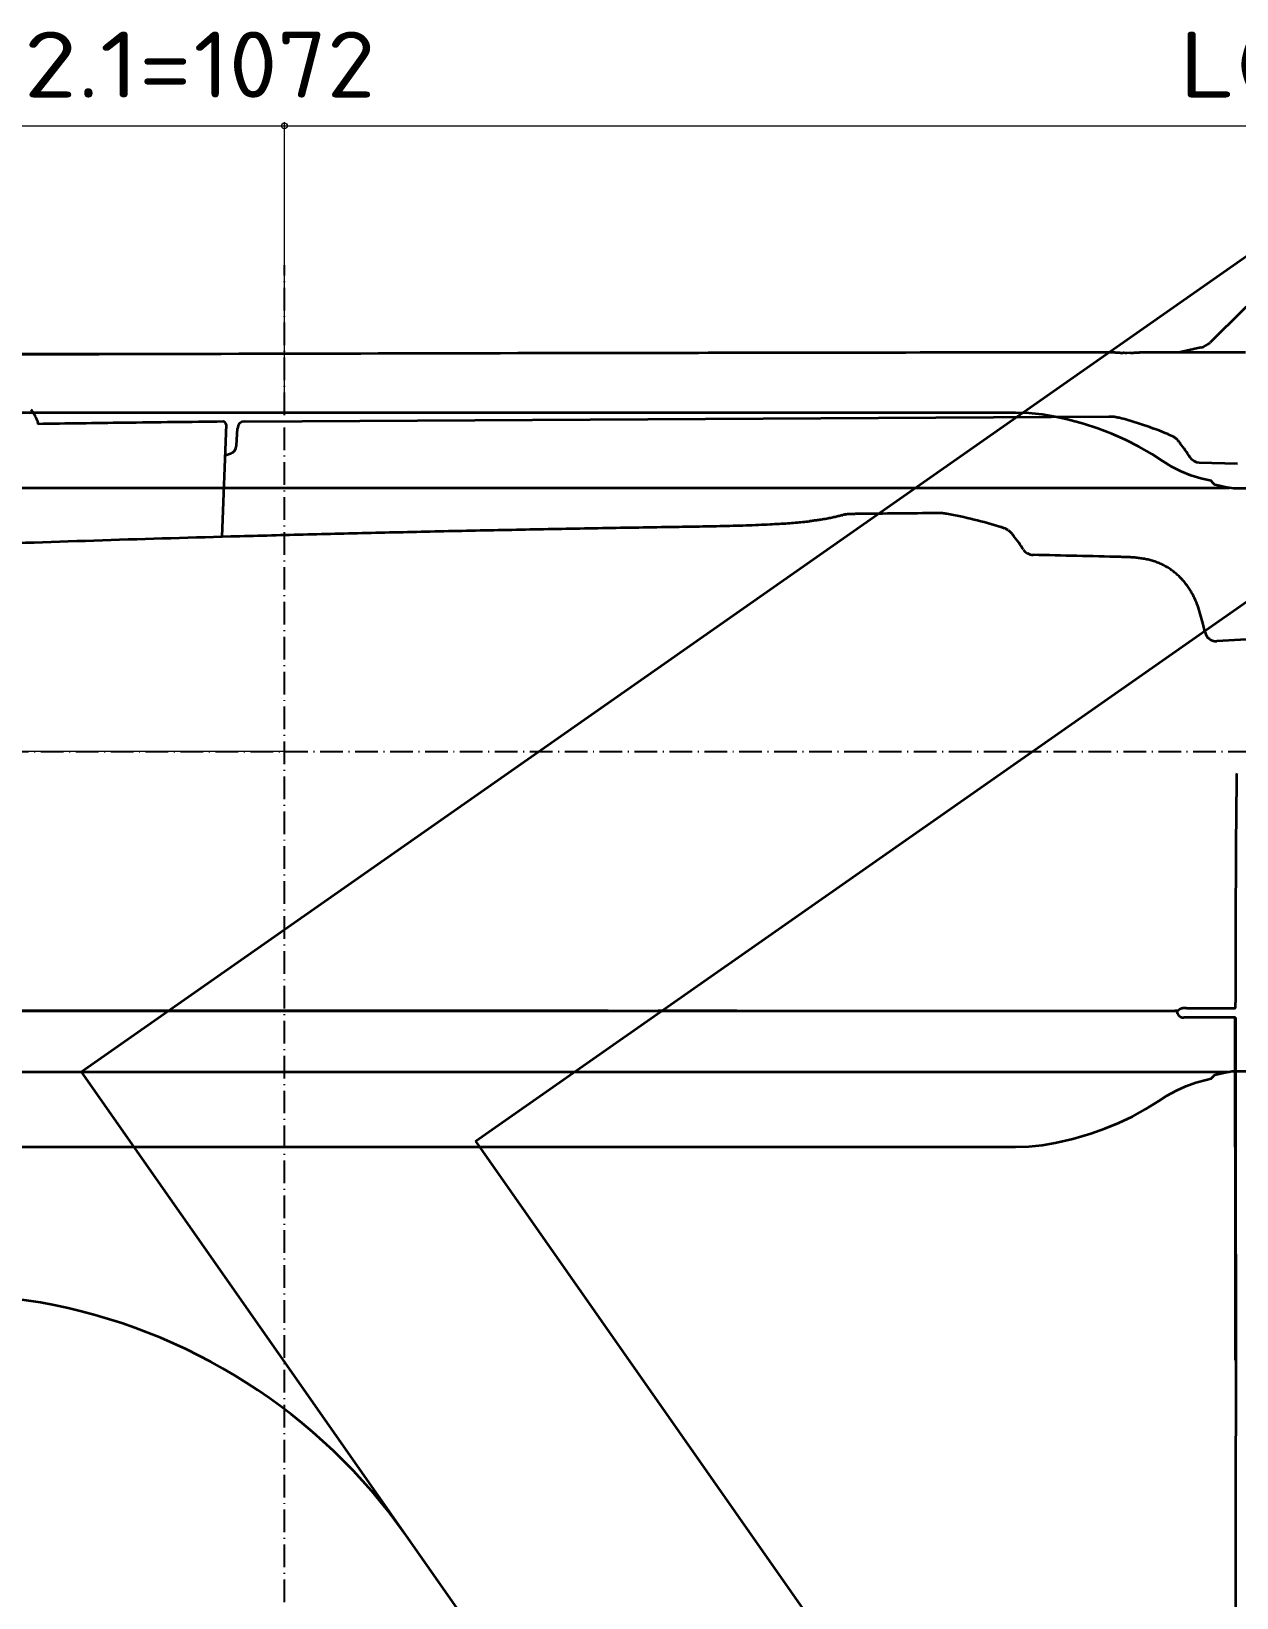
# Model space of a CAD drawing. Header units: millimetres. Extents: x 120 to 10915, y 515 to 8014.
# Drawn here: x 1816 to 2454, y 2780 to 3610 of the extents above; entities that cross this region are included whole.
import ezdxf
from ezdxf.enums import TextEntityAlignment as Align

# ---------------------------------------------------------------- set-up
doc = ezdxf.new("R2010")
doc.units = ezdxf.units.MM
doc.linetypes.add('DASHDOT', pattern=[18.5, 12, -3, 0.5, -3])
doc.layers.get('0').update_dxf_attribs({"lineweight": 13})
for name, color, linetype, lineweight in [('201_Dimensions', 7, 'Continuous', 13), ('202_Information', 7, 'Continuous', 13), ('205_Chassis_top_view', 7, 'Continuous', 13), ('206_Cab_side_and_top_view', 7, 'Continuous', 13)]:
    doc.layers.add(name, color=color, linetype=linetype, lineweight=lineweight)
doc.styles.get("Standard").update_dxf_attribs({"font": 'isocp.shx'})

# ---------------------------------------------------------------- blocks, each defined once
blk = doc.blocks.new('PREL')
at = {"layer": '202_Information', "color": 1, "lineweight": 35}
for p, q in [((1842.376148, 888.802399), (2538.655386, 1376.34237)), ((2051.28542, 851.966058), (2624.691851, 1253.469564)), ((1842.376148, 888.802399), (2702.740803, -339.925667)), ((2051.28542, 851.966058), (2352.413049, 421.911235))]:
    blk.add_line(p, q, dxfattribs=at)
blk.add_arc((1768.703466, 470.983855), 300, 35, 125, dxfattribs=at)
blk = doc.blocks.new('2409089_1')
at = {"layer": '206_Cab_side_and_top_view', "color": 3, "lineweight": 35}
for p, q in [((1919.14, 1231.71), (1916.88, 1172.38)), ((1924.59, 1220.67), (1925.11, 1229.69)), ((1928.87, 1233.4), (2386.83, 1236.06)), ((1924.59, 1220.64), (1924.59, 1220.66)), ((1921.41, 1216.25), (1918.51, 1215.13)), ((1918.57, 1216.84), (1918.57, 1216.82)), ((1918.57, 1216.81), (1918.57, 1216.81)), ((1918.57, 1216.81), (1918.57, 1216.75)), ((2434.6, 1211.65), (2454.99, 1211.07)), ((2245.54, 1183.7), (2245.77, 1183.76)), ((2245.54, 1183.7), (2245.77, 1183.76)), ((2247.39, 1184.19), (2247.62, 1184.25)), ((2437.82, 1121.52), (2437.81, 1121.51)), ((2468.98, 1118.3), (2444, 1116.98)), ((2454.49, 1046.83), (2454.49, 1046.84)), ((2427.89, 922.5), (2427.36, 922.5)), ((2427.89, 922.5), (2450.73, 922.5)), ((2450.73, 922.5), (2453.72, 922.5)), ((1575.67, 921), (2121.58, 921)), ((2121.58, 921), (1655.38, 921)), ((2121.58, 921), (2141.98, 921)), ((2121.58, 921), (2378.56, 921)), ((2141.98, 921), (2147.97, 921)), ((2189.68, 921), (2147.97, 921)), ((2189.68, 921), (2195.66, 921)), ((2195.66, 921), (2421.98, 921)), ((2378.56, 921), (2421.82, 921)), ((2422.93, 921), (2421.82, 921)), ((2421.98, 921), (2422.88, 921)), ((2422.88, 920.61), (2422.88, 921)), ((2422.88, 920.61), (2422.88, 920.5)), ((2422.93, 921), (2423.02, 921)), ((2427.95, 917.5), (2426.57, 917.5)), ((2450.64, 917.5), (2427.95, 917.5)), ((2453.73, 917.5), (2450.64, 917.5)), ((2453.81, 736.03), (2453.81, 740.03)), ((2453.97, 740.03), (2453.97, 736.01))]:
    blk.add_line(p, q, dxfattribs=at)
for points in [[(2295.94, 1184.8, 0.000481), (2253.53, 1184.36)], [(2393, 1161.56, 0.000195), (2346.72, 1162.68)], [(2453.97, 736.01, 0.000071), (2453.87, 0)]]:
    blk.add_lwpolyline(points, format="xyb", dxfattribs=at)
for centre, radius, start, end in [((1793.69, 1222.77), 27.82, 31.72466, 36.91203), ((1793.58, 1222.69), 27.95, 31.72869, 36.90103), ((1917.59, 1231.73), 1.55, 359.42521, 90.6491), ((1928.91, 1229.6), 3.8, 90.61824, 178.74256), ((2336.76, 1027.19), 215.42, 67.77348, 75.18094), ((1919.6, 1220.91), 5, 291.23382, 357.25955), ((2344.12, 1160.44), 101.2, 32.25549, 37.30244), ((2434.77, 1217.65), 6, 212.25729, 268.3687), ((2251.51, 1168.57), 16.16, 104.7811, 108.32741), ((2259.39, 952.34), 235.73, 72.68642, 79.84965), ((2259.05, 1112.02), 98.3, 32.92143, 38.22148), ((2346.52, 1168.68), 5.92, 213.15034, 241.02613), ((2346.85, 1169.28), 6.6, 241.02787, 268.86689), ((2146.23, 1051.97), 299.75, 13.41611, 14.52997), ((2146.25, 1051.99), 299.75, 13.4128, 14.52689), ((2443.61, 1122.89), 5.95, 193.3867, 233.34575), ((2443.33, 1127.55), 10.58, 268.8585, 273.60078), ((2427.38, 906.85), 15.65, 90.07509, 93.03478), ((2426.57, 922.74), 5.24, 267.59986, 270.00853)]:
    blk.add_arc(centre, radius, start, end, dxfattribs=at)
for points, degree, knots in [([(1819.04, 1233.9), (1819, 1234.04), (1818.9, 1234.33), (1818.75, 1234.76), (1818.58, 1235.16), (1818.38, 1235.58), (1818.16, 1236.02), (1817.9, 1236.48), (1817.64, 1236.93), (1817.45, 1237.24), (1817.36, 1237.39)], 3, [0, 0, 0, 0, 0.460239, 0.915211, 1.35238, 1.776324, 2.301906, 2.825548, 3.344689, 3.888148, 3.888148, 3.888148, 3.888148]), ([(1819.04, 1233.9), (1819, 1234.04), (1818.9, 1234.33), (1818.75, 1234.76), (1818.58, 1235.16), (1818.38, 1235.58), (1818.16, 1236.02), (1817.9, 1236.48), (1817.64, 1236.93), (1817.45, 1237.24), (1817.36, 1237.39)], 3, [0, 0, 0, 0, 0.460239, 0.915211, 1.35238, 1.776324, 2.301927, 2.825591, 3.345042, 3.888805, 3.888805, 3.888805, 3.888805]), ([(1819.04, 1233.9), (1819.05, 1233.86), (1819.07, 1233.79), (1819.1, 1233.68), (1819.13, 1233.58), (1819.16, 1233.46), (1819.18, 1233.35), (1819.21, 1233.22), (1819.25, 1233.06), (1819.28, 1232.89), (1819.31, 1232.7), (1819.35, 1232.49), (1819.38, 1232.26), (1819.4, 1232.1), (1819.41, 1232.01)], 3, [0, 0, 0, 0, 0.110892, 0.221936, 0.333395, 0.445515, 0.565967, 0.68863, 0.858249, 1.036655, 1.228125, 1.4362, 1.666254, 1.92393, 1.92393, 1.92393, 1.92393]), ([(1819.04, 1233.9), (1819.05, 1233.86), (1819.07, 1233.79), (1819.1, 1233.68), (1819.13, 1233.58), (1819.16, 1233.46), (1819.18, 1233.35), (1819.21, 1233.22), (1819.25, 1233.06), (1819.28, 1232.88), (1819.31, 1232.69), (1819.35, 1232.49), (1819.38, 1232.26), (1819.4, 1232.1), (1819.41, 1232.02)], 3, [0, 0, 0, 0, 0.110892, 0.221936, 0.333395, 0.445515, 0.565967, 0.68863, 0.858249, 1.036655, 1.229251, 1.438479, 1.669693, 1.913535, 1.913535, 1.913535, 1.913535]), ([(1917.57, 1233.28), (1900.04, 1233.08), (1867.32, 1232.68), (1834.6, 1232.24), (1819.41, 1232.02)], 3, [0, 0, 0, 0, 52.584464, 98.168626, 98.168626, 98.168626, 98.168626]), ([(2386.83, 1236.06), (2386.99, 1236.07), (2387.3, 1236.07), (2387.76, 1236.07), (2388.2, 1236.06), (2388.61, 1236.05), (2389.01, 1236.02), (2389.4, 1235.98), (2389.78, 1235.93), (2390.17, 1235.85), (2390.57, 1235.77), (2390.99, 1235.67), (2391.42, 1235.56), (2391.71, 1235.48), (2391.86, 1235.44)], 3, [0, 0, 0, 0, 0.47889, 0.937601, 1.371638, 1.782154, 2.179979, 2.567828, 2.955264, 3.35151, 3.758545, 4.185485, 4.631109, 5.087868, 5.087868, 5.087868, 5.087868]), ([(2418.24, 1226.6), (2418.36, 1226.55), (2418.6, 1226.45), (2418.96, 1226.31), (2419.31, 1226.16), (2419.64, 1226.01), (2419.97, 1225.87), (2420.28, 1225.72), (2420.58, 1225.57), (2420.96, 1225.37), (2421.4, 1225.11), (2421.91, 1224.75), (2422.38, 1224.36), (2422.83, 1223.93), (2423.28, 1223.45), (2423.72, 1222.92), (2424.17, 1222.35), (2424.47, 1221.96), (2424.62, 1221.77)], 3, [0, 0, 0, 0, 0.391744, 0.777163, 1.154006, 1.520769, 1.876642, 2.221444, 2.555573, 2.87994, 3.505126, 4.111973, 4.718426, 5.341926, 5.995895, 6.686843, 7.412102, 8.157903, 8.157903, 8.157903, 8.157903]), ([(2152.15, 1177.5), (2154.5, 1177.54), (2159.22, 1177.61), (2166.34, 1177.73), (2173.49, 1177.86), (2180.61, 1178.01), (2187.64, 1178.18), (2194.48, 1178.38), (2201.05, 1178.63), (2206.94, 1178.89), (2212.11, 1179.17), (2216.58, 1179.46), (2220.71, 1179.77), (2224.54, 1180.11), (2227, 1180.36), (2228.17, 1180.5)], 3, [0, 0, 0, 0, 7.049252, 14.181105, 21.350398, 28.496517, 35.559215, 42.434353, 49.032092, 55.27042, 60.134671, 64.572156, 68.714449, 72.560191, 76.106457, 76.106457, 76.106457, 76.106457]), ([(2245.54, 1183.7), (2245.18, 1183.6), (2244.45, 1183.41), (2243.36, 1183.13), (2242.26, 1182.86), (2241.12, 1182.59), (2239.93, 1182.33), (2238.65, 1182.07), (2237.27, 1181.8), (2235.77, 1181.54), (2234.12, 1181.27), (2232.3, 1181.01), (2230.3, 1180.74), (2228.9, 1180.58), (2228.17, 1180.5)], 3, [0, 0, 0, 0, 1.128768, 2.253223, 3.377717, 4.530506, 5.748897, 7.044757, 8.441525, 9.962556, 11.62474, 13.456296, 15.472576, 17.680348, 17.680348, 17.680348, 17.680348]), ([(2253.53, 1184.36), (2253.31, 1184.36), (2252.88, 1184.35), (2252.23, 1184.34), (2251.58, 1184.33), (2250.93, 1184.32), (2250.28, 1184.3), (2249.63, 1184.27), (2248.98, 1184.23), (2248.33, 1184.18), (2247.69, 1184.11), (2247.04, 1184.02), (2246.41, 1183.9), (2245.98, 1183.81), (2245.77, 1183.76)], 3, [0, 0, 0, 0, 0.650266, 1.300154, 1.949992, 2.599916, 3.250409, 3.900783, 4.550784, 5.200113, 5.850664, 6.500198, 7.148862, 7.797232, 7.797232, 7.797232, 7.797232]), ([(2298.32, 1184.75), (2298.19, 1184.76), (2297.92, 1184.78), (2297.53, 1184.79), (2297.13, 1184.8), (2296.74, 1184.8), (2296.34, 1184.8), (2296.08, 1184.8), (2295.94, 1184.8)], 3, [0, 0, 0, 0, 0.395563, 0.791185, 1.187073, 1.583187, 1.979313, 2.375533, 2.375533, 2.375533, 2.375533]), ([(2300.94, 1184.38), (2300.79, 1184.4), (2300.5, 1184.45), (2300.07, 1184.53), (2299.63, 1184.6), (2299.2, 1184.66), (2298.76, 1184.72), (2298.47, 1184.74), (2298.32, 1184.75)], 3, [0, 0, 0, 0, 0.441104, 0.882097, 1.323089, 1.763806, 2.204205, 2.644562, 2.644562, 2.644562, 2.644562]), ([(1053.95, 1117.65), (1077.39, 1120.53), (1124.73, 1125.91), (1196.38, 1133.02), (1269.06, 1139.38), (1341.84, 1145.01), (1414.47, 1150.03), (1486.76, 1154.48), (1559.21, 1158.46), (1631.68, 1162.01), (1704.16, 1165.16), (1776.61, 1167.95), (1849.09, 1170.41), (1897.41, 1171.84), (1921.57, 1172.51)], 3, [0, 0, 0, 0, 70.845269, 142.945565, 215.996409, 289.699936, 361.944274, 434.404832, 506.975492, 579.610063, 652.102372, 724.612269, 797.122266, 869.644199, 869.644199, 869.644199, 869.644199]), ([(1921.57, 1172.51), (1927.98, 1172.69), (1940.78, 1173.03), (1960, 1173.53), (1979.21, 1174.01), (1998.42, 1174.47), (2017.64, 1174.92), (2036.85, 1175.34), (2056.07, 1175.75), (2075.28, 1176.13), (2094.5, 1176.5), (2113.71, 1176.85), (2132.93, 1177.19), (2145.74, 1177.4), (2152.15, 1177.5)], 3, [0, 0, 0, 0, 19.218958, 38.436842, 57.655727, 76.875111, 96.094246, 115.313028, 134.531907, 153.751332, 172.971126, 192.19061, 211.40942, 230.629477, 230.629477, 230.629477, 230.629477]), ([(2333.35, 1175.84), (2333.16, 1175.97), (2332.76, 1176.2), (2332.14, 1176.49), (2331.5, 1176.74), (2330.85, 1176.97), (2330.2, 1177.18), (2329.76, 1177.32), (2329.55, 1177.38)], 3, [0, 0, 0, 0, 0.68357, 1.370172, 2.055444, 2.743417, 3.429953, 4.115808, 4.115808, 4.115808, 4.115808]), ([(2333.35, 1175.84), (2333.54, 1175.72), (2333.92, 1175.44), (2334.46, 1174.96), (2334.94, 1174.45), (2335.4, 1173.92), (2335.84, 1173.39), (2336.13, 1173.02), (2336.27, 1172.84)], 3, [0, 0, 0, 0, 0.69807, 1.400945, 2.148103, 2.804834, 3.507367, 4.210987, 4.210987, 4.210987, 4.210987]), ([(2421.57, 1153.43), (2421.24, 1153.69), (2420.57, 1154.2), (2419.54, 1154.93), (2418.48, 1155.63), (2417.4, 1156.28), (2416.3, 1156.89), (2415.17, 1157.46), (2414.02, 1157.99), (2412.86, 1158.48), (2411.67, 1158.92), (2410.48, 1159.33), (2409.27, 1159.69), (2408.05, 1160.02), (2406.82, 1160.3), (2405.58, 1160.55), (2404.33, 1160.76), (2403.08, 1160.94), (2401.83, 1161.09), (2400.57, 1161.21), (2399.31, 1161.31), (2398.05, 1161.39), (2396.79, 1161.44), (2395.53, 1161.49), (2394.26, 1161.53), (2393.42, 1161.55), (2393, 1161.56)], 3, [0, 0, 0, 0, 1.263089, 2.526175, 3.789257, 5.052341, 6.315421, 7.578505, 8.841583, 10.104664, 11.367769, 12.630872, 13.893969, 15.157065, 16.420162, 17.683263, 18.946372, 20.209491, 21.472602, 22.73572, 23.998854, 25.261989, 26.525131, 27.788276, 29.051425, 30.314582, 30.314582, 30.314582, 30.314582]), ([(2436.42, 1127.17), (2436.31, 1127.59), (2436.09, 1128.41), (2435.76, 1129.65), (2435.41, 1130.89), (2435.05, 1132.11), (2434.67, 1133.34), (2434.27, 1134.55), (2433.84, 1135.76), (2433.38, 1136.96), (2432.9, 1138.15), (2432.38, 1139.32), (2431.83, 1140.48), (2431.25, 1141.62), (2430.64, 1142.75), (2429.99, 1143.85), (2429.3, 1144.93), (2428.58, 1145.99), (2427.82, 1147.03), (2427.03, 1148.04), (2426.21, 1149.02), (2425.34, 1149.97), (2424.45, 1150.89), (2423.52, 1151.77), (2422.57, 1152.62), (2421.91, 1153.17), (2421.57, 1153.43)], 3, [0, 0, 0, 0, 1.281676, 2.563345, 3.845023, 5.126714, 6.408404, 7.690088, 8.971756, 10.253409, 11.535053, 12.816687, 14.098319, 15.379952, 16.661594, 17.943241, 19.224893, 20.506542, 21.788173, 23.069793, 24.351403, 25.633007, 26.914616, 28.196235, 29.477868, 30.759499, 30.759499, 30.759499, 30.759499]), ([(2440.06, 1118.12), (2440.09, 1118.1), (2440.17, 1118.05), (2440.27, 1117.97), (2440.38, 1117.9), (2440.49, 1117.83), (2440.6, 1117.76), (2440.71, 1117.7), (2440.83, 1117.64), (2440.94, 1117.58), (2441.05, 1117.52), (2441.17, 1117.47), (2441.29, 1117.42), (2441.41, 1117.37), (2441.53, 1117.32), (2441.65, 1117.28), (2441.77, 1117.23), (2441.89, 1117.2), (2442, 1117.16), (2442.11, 1117.13), (2442.22, 1117.11), (2442.34, 1117.08), (2442.45, 1117.06), (2442.56, 1117.03), (2442.67, 1117.02), (2442.79, 1117), (2442.88, 1116.99), (2442.96, 1116.98), (2443.01, 1116.97), (2443.05, 1116.97), (2443.08, 1116.97), (2443.1, 1116.97), (2443.12, 1116.97), (2443.12, 1116.97)], 3, [0, 0, 0, 0, 0.131764, 0.262669, 0.392981, 0.522758, 0.651799, 0.780281, 0.90862, 1.036939, 1.164803, 1.292324, 1.420294, 1.548772, 1.676761, 1.804867, 1.933232, 2.06213, 2.177516, 2.292929, 2.408544, 2.52426, 2.6401, 2.754881, 2.868752, 2.979689, 3.095514, 3.159415, 3.210796, 3.248569, 3.275509, 3.299744, 3.317421, 3.317421, 3.317421, 3.317421]), ([(2454.49, 1046.83), (2454.41, 1041.97), (2454.34, 1037.11), (2454.28, 1032.37), (2454.21, 1026.36), (2454.16, 1020.31), (2454.15, 1019.1), (2454.13, 1016.66), (2454.11, 1014.21), (2454.1, 1013.1), (2454.04, 1005.15), (2454, 997.19), (2453.97, 990.46), (2453.95, 983.21), (2453.93, 975.96), (2453.93, 974.98), (2453.92, 972.82), (2453.92, 970.66), (2453.92, 969.08), (2453.91, 966.62), (2453.91, 964.14), (2453.91, 963.51), (2453.9, 958.21), (2453.89, 952.92), (2453.89, 948.51), (2453.89, 942.86), (2453.89, 937.18), (2453.89, 936.17), (2453.89, 933.29), (2453.89, 930.4), (2453.89, 928.76), (2453.89, 927.13), (2453.89, 925.5)], 5, [0, 0, 0, 0, 0, 0, 34.576909, 34.576909, 34.576909, 43.18136, 43.18136, 43.18136, 51.960789, 51.960789, 51.960789, 99.637322, 99.637322, 99.637322, 103.332029, 103.332029, 103.332029, 114.962048, 114.962048, 114.962048, 121.009461, 121.009461, 121.009461, 152.631418, 152.631418, 152.631418, 161.5601, 161.5601, 161.5601, 173.113759, 173.113759, 173.113759, 173.113759, 173.113759, 173.113759]), ([(2423.02, 921), (2423.06, 921), (2423.11, 921.01), (2423.16, 921.02), (2423.27, 921.08), (2423.41, 921.19), (2423.48, 921.25), (2423.57, 921.32), (2423.66, 921.4)], 5, [0, 0, 0, 0, 0, 0, 1.759833, 1.759833, 1.759833, 3.536874, 3.536874, 3.536874, 3.536874, 3.536874, 3.536874]), ([(2426.55, 922.48), (2426.42, 922.47), (2426.29, 922.46), (2426.16, 922.45), (2425.69, 922.39), (2425.22, 922.28), (2424.9, 922.16), (2424.42, 921.94), (2424.02, 921.68), (2423.89, 921.58), (2423.77, 921.49), (2423.66, 921.4)], 5, [0, 0, 0, 0, 0, 0, 1.258734, 1.258734, 1.258734, 4.419901, 4.419901, 4.419901, 6.21045, 6.21045, 6.21045, 6.21045, 6.21045, 6.21045]), ([(2453.72, 922.5), (2453.73, 922.5), (2453.74, 922.51), (2453.75, 922.53), (2453.77, 922.59), (2453.78, 922.7), (2453.79, 922.77), (2453.83, 923.12), (2453.85, 923.59), (2453.87, 923.94), (2453.88, 924.48), (2453.88, 925.03), (2453.89, 925.18), (2453.89, 925.34), (2453.89, 925.5)], 5, [0, 0, 0, 0, 0, 0, 0.477658, 0.477658, 0.477658, 1.161687, 1.161687, 1.161687, 3.489001, 3.489001, 3.489001, 4.421327, 4.421327, 4.421327, 4.421327, 4.421327, 4.421327]), ([(2422.88, 920.5), (2422.89, 920.43), (2422.89, 920.37), (2422.91, 920.3), (2422.93, 920.15), (2422.97, 920.01), (2423, 919.93), (2423.05, 919.78), (2423.12, 919.63), (2423.15, 919.55), (2423.2, 919.45), (2423.26, 919.35), (2423.27, 919.33), (2423.28, 919.3), (2423.3, 919.27)], 5, [0, 0, 0, 0, 0, 0, 0.570635, 0.570635, 0.570635, 1.16723, 1.16723, 1.16723, 1.784615, 1.784615, 1.784615, 2.003002, 2.003002, 2.003002, 2.003002, 2.003002, 2.003002]), ([(2423.3, 919.27), (2423.47, 918.98), (2423.69, 918.71), (2423.95, 918.45), (2424.25, 918.22), (2424.58, 918.02), (2424.58, 918.02), (2424.58, 918.02), (2424.58, 918.01)], 5, [0, 0, 0, 0, 0, 0, 2.891506, 2.891506, 2.891506, 2.903701, 2.903701, 2.903701, 2.903701, 2.903701, 2.903701]), ([(2424.58, 918.01), (2424.74, 917.92), (2424.91, 917.83), (2425.08, 917.76), (2425.4, 917.65), (2425.73, 917.57), (2425.87, 917.55), (2426.06, 917.52), (2426.24, 917.51), (2426.28, 917.51), (2426.31, 917.51), (2426.35, 917.5)], 5, [0, 0, 0, 0, 0, 0, 1.292499, 1.292499, 1.292499, 2.327327, 2.327327, 2.327327, 2.581035, 2.581035, 2.581035, 2.581035, 2.581035, 2.581035]), ([(2453.73, 917.5), (2453.74, 917.5), (2453.75, 917.49), (2453.76, 917.47), (2453.78, 917.41), (2453.79, 917.3), (2453.8, 917.23), (2453.84, 916.88), (2453.86, 916.41), (2453.88, 916.05), (2453.89, 915.52), (2453.9, 914.97), (2453.9, 914.81), (2453.9, 914.66), (2453.9, 914.5)], 5, [0, 0, 0, 0, 0, 0, 0.476923, 0.476923, 0.476923, 1.160471, 1.160471, 1.160471, 3.487724, 3.487724, 3.487724, 4.418654, 4.418654, 4.418654, 4.418654, 4.418654, 4.418654]), ([(2453.81, 740.03), (2453.81, 750.28), (2453.81, 760.53), (2453.8, 772.78), (2453.8, 797.23), (2453.79, 821.67), (2453.79, 835.87), (2453.78, 860.56), (2453.76, 885.25), (2453.75, 896.52), (2453.74, 907.01), (2453.73, 917.5)], 5, [0, 0, 0, 0, 0, 0, 51.245991, 51.245991, 51.245991, 122.23436, 122.23436, 122.23436, 174.690666, 174.690666, 174.690666, 174.690666, 174.690666, 174.690666]), ([(2453.9, 914.5), (2453.91, 906.96), (2453.91, 899.45), (2453.92, 892.07), (2453.93, 879.12), (2453.93, 866.19), (2453.94, 860.41), (2453.94, 851.73), (2453.94, 842.99), (2453.95, 839.8), (2453.95, 829.89), (2453.95, 819.93), (2453.96, 813.06), (2453.96, 799.1), (2453.96, 785.13), (2453.96, 777.87), (2453.97, 766.04), (2453.97, 754.24), (2453.97, 749.51), (2453.97, 744.77), (2453.97, 740.03)], 5, [0, 0, 0, 0, 0, 0, 53.318007, 53.318007, 53.318007, 93.654933, 93.654933, 93.654933, 115.650387, 115.650387, 115.650387, 163.911578, 163.911578, 163.911578, 213.737749, 213.737749, 213.737749, 247.224001, 247.224001, 247.224001, 247.224001, 247.224001, 247.224001])]:
    blk.add_open_spline(points, degree=degree, knots=knots, dxfattribs=at)
blk = doc.blocks.new('2470071')
at = {"layer": '206_Cab_side_and_top_view', "color": 3, "lineweight": 35}
for p, q in [((2390.11, 1269.94), (2376.51, 1269.93)), ((2390.11, 1269.94), (2390.2, 1269.94)), ((2394.79, 1269.68), (2394.38, 1269.71)), ((2394.8, 1269.68), (2394.38, 1269.71)), ((2398.16, 1269.7), (2396.38, 1269.55))]:
    blk.add_line(p, q, dxfattribs=at)
for points in [[(2376.52, 1269.93, 0.00023), (2256.87, 1269.8)], [(2459.09, 1269.98, 0.000049), (2402.97, 1269.95)], [(2092.06, 1269.52, 0.000299), (1796.47, 1268.76)], [(2256.87, 1269.79, 0.000095), (2092.06, 1269.52)]]:
    blk.add_lwpolyline(points, format="xyb", dxfattribs=at)
for points, degree, knots in [([(2390.2, 1269.94), (2390.68, 1269.94), (2391.16, 1269.93), (2391.64, 1269.91), (2392.29, 1269.87), (2392.95, 1269.82), (2393.14, 1269.81), (2393.48, 1269.78), (2393.83, 1269.75), (2394.01, 1269.74), (2394.2, 1269.72), (2394.38, 1269.71)], 5, [0, 0, 0, 0, 0, 0, 4.151865, 4.151865, 4.151865, 5.514851, 5.514851, 5.514851, 6.965462, 6.965462, 6.965462, 6.965462, 6.965462, 6.965462]), ([(2390.2, 1269.94), (2390.31, 1269.94), (2390.53, 1269.94), (2390.87, 1269.93), (2391.2, 1269.92), (2391.53, 1269.91), (2391.87, 1269.89), (2392.21, 1269.87), (2392.56, 1269.85), (2392.91, 1269.82), (2393.27, 1269.8), (2393.63, 1269.77), (2394, 1269.74), (2394.25, 1269.72), (2394.38, 1269.71)], 3, [0, 0, 0, 0, 0.332801, 0.664838, 0.997609, 1.332517, 1.670815, 2.013472, 2.361005, 2.713328, 3.06979, 3.432296, 3.804939, 4.186646, 4.186646, 4.186646, 4.186646]), ([(2398.16, 1269.7), (2398.43, 1269.72), (2398.95, 1269.76), (2399.73, 1269.82), (2400.49, 1269.88), (2401.15, 1269.91), (2401.7, 1269.93), (2402.16, 1269.95), (2402.58, 1269.95), (2402.85, 1269.95), (2402.97, 1269.95)], 3, [0, 0, 0, 0, 0.798266, 1.583797, 2.346963, 3.086655, 3.552403, 4.009515, 4.461432, 4.812295, 4.812295, 4.812295, 4.812295])]:
    blk.add_open_spline(points, degree=degree, knots=knots, dxfattribs=at)
blk.add_open_spline([(2396.38, 1269.55), (2395.85, 1269.59), (2395.32, 1269.63), (2394.8, 1269.68)], degree=3, dxfattribs=at)
blk = doc.blocks.new('3160207')
at = {"layer": '206_Cab_side_and_top_view', "color": 3, "lineweight": 35}
for p, q in [((2515.35, 1310.37), (2501.38, 1308.78)), ((2634.03, 1307.25), (2603.5, 1309.91)), ((2641.98, 1301.51), (2640.76, 1303.31)), ((2645.58, 1296.22), (2641.98, 1301.51)), ((2649.31, 1270.77), (2645.91, 1295.41)), ((2458.04, 1292.66), (2440.38, 1275.23)), ((2435.55, 1272.59), (2423.91, 1269.97)), ((2650.31, 1242.66), (2649.31, 1270.77)), ((2650.31, 1242.66), (2650.48, 1237.96)), ((2650.48, 1237.96), (2650.48, 1223.64)), ((2650.31, 1223.64), (2646.59, 1223.64)), ((2650.31, 1223.64), (2650.48, 1223.64))]:
    blk.add_line(p, q, dxfattribs=at)
for centre, radius, start, end in [((2513.93, 1198.5), 111, 96.49179, 114.32341), ((2633.25, 1298.2), 9.09, 34.23466, 85.0253), ((2482.62, 1267.75), 35, 114.32341, 134.6196), ((2596.55, 1264.97), 41.04, 44.31706, 49.40151), ((2641.93, 1301.48), 0.0566, 27.73695, 72.17726), ((2643.81, 1295.02), 2.14, 10.55739, 34.23457), ((2594.99, 1263.46), 43.21, 38.80753, 44.29843), ((2433.35, 1282.35), 10, 282.70838, 314.6196), ((2626.55, 1253.16), 5.68, 78.49296, 82.58608), ((1154.11, 1218.27), 1487.42, 1.29404, 1.65145)]:
    blk.add_arc(centre, radius, start, end, dxfattribs=at)
for points, knots in [([(2515.35, 1310.37), (2515.46, 1310.38), (2515.58, 1310.4), (2515.69, 1310.41), (2515.85, 1310.43), (2515.99, 1310.44), (2516.02, 1310.45), (2516.09, 1310.45), (2516.15, 1310.46), (2516.17, 1310.46), (2517.89, 1310.66), (2519.6, 1310.84), (2521.29, 1311.02), (2523.9, 1311.29), (2526.51, 1311.55), (2527.43, 1311.63), (2529.74, 1311.85), (2532.05, 1312.06), (2533.44, 1312.18), (2537.98, 1312.57), (2542.52, 1312.91), (2545.68, 1313.13), (2550.41, 1313.43), (2555.16, 1313.67), (2556.74, 1313.75), (2560.96, 1313.93), (2565.2, 1314.05), (2567.85, 1314.1), (2572.56, 1314.15), (2577.28, 1314.08), (2579.33, 1314.03), (2582.29, 1313.92), (2585.24, 1313.74), (2586.14, 1313.68), (2588.44, 1313.52), (2590.73, 1313.3), (2592.14, 1313.15), (2593.56, 1312.97), (2594.99, 1312.77), (2595, 1312.77), (2595.04, 1312.76), (2595.07, 1312.76), (2595.09, 1312.76), (2595.11, 1312.75), (2595.13, 1312.75)], [0, 0, 0, 0, 0, 0, 0.719264, 0.719264, 0.719264, 0.961791, 0.961791, 0.961791, 1.209997, 1.209997, 1.209997, 15.853105, 15.853105, 15.853105, 23.875239, 23.875239, 23.875239, 35.898744, 35.898744, 35.898744, 63.231068, 63.231068, 63.231068, 76.89626, 76.89626, 76.89626, 99.69479, 99.69479, 99.69479, 117.297829, 117.297829, 117.297829, 124.914057, 124.914057, 124.914057, 136.867327, 136.867327, 136.867327, 137.016289, 137.016289, 137.016289, 137.16525, 137.16525, 137.16525, 137.16525, 137.16525, 137.16525]), ([(2595.13, 1312.75), (2595.13, 1312.75), (2595.14, 1312.75), (2595.22, 1312.72), (2595.26, 1312.71), (2595.32, 1312.69), (2595.37, 1312.68), (2595.51, 1312.64), (2595.67, 1312.59), (2595.77, 1312.56), (2596.15, 1312.45), (2596.55, 1312.33), (2596.89, 1312.23), (2597.22, 1312.13), (2597.55, 1312.02), (2597.58, 1312.01), (2597.63, 1312), (2597.68, 1311.98), (2597.71, 1311.97), (2597.79, 1311.95), (2597.87, 1311.92), (2597.93, 1311.9), (2598.07, 1311.86), (2598.23, 1311.8), (2598.35, 1311.77), (2598.56, 1311.7), (2598.76, 1311.63), (2598.87, 1311.59), (2599.1, 1311.52), (2599.32, 1311.44), (2599.44, 1311.4), (2599.67, 1311.33), (2599.91, 1311.24), (2600.03, 1311.2), (2600.26, 1311.12), (2600.5, 1311.04), (2600.61, 1311), (2600.85, 1310.91), (2601.08, 1310.83), (2601.2, 1310.78), (2601.39, 1310.72), (2601.56, 1310.65), (2601.63, 1310.63), (2601.77, 1310.58), (2601.89, 1310.53), (2601.94, 1310.51), (2602.34, 1310.36), (2602.74, 1310.21), (2603.08, 1310.07), (2603.42, 1309.94), (2603.75, 1309.8)], [0, 0, 0, 0, 0, 0, 0.101628, 0.101628, 0.101628, 0.939139, 0.939139, 0.939139, 2.144514, 2.144514, 2.144514, 5.568007, 5.568007, 5.568007, 5.866045, 5.866045, 5.866045, 6.164083, 6.164083, 6.164083, 6.760158, 6.760158, 6.760158, 7.664986, 7.664986, 7.664986, 8.603527, 8.603527, 8.603527, 9.604766, 9.604766, 9.604766, 10.606005, 10.606005, 10.606005, 11.615233, 11.615233, 11.615233, 12.605778, 12.605778, 12.605778, 13.25374, 13.25374, 13.25374, 13.928975, 13.928975, 13.928975, 17.664869, 17.664869, 17.664869, 17.664869, 17.664869, 17.664869]), ([(2623.26, 1296.13), (2623.18, 1296.23), (2623.09, 1296.32), (2623.01, 1296.42), (2622.91, 1296.54), (2622.81, 1296.67), (2622.79, 1296.69), (2622.74, 1296.74), (2622.7, 1296.79), (2622.69, 1296.81), (2622.65, 1296.85), (2622.61, 1296.9), (2622.59, 1296.92), (2622.55, 1296.96), (2622.51, 1297.01), (2622.49, 1297.03), (2622.43, 1297.1), (2622.37, 1297.17), (2622.32, 1297.22), (2622.16, 1297.41), (2621.99, 1297.6), (2621.86, 1297.74), (2621.7, 1297.91), (2621.55, 1298.08), (2621.52, 1298.11), (2621.46, 1298.18), (2621.38, 1298.25), (2621.35, 1298.29), (2621.27, 1298.37), (2621.2, 1298.44), (2621.17, 1298.48), (2621.13, 1298.52), (2621.08, 1298.57), (2621.07, 1298.58), (2621.04, 1298.61), (2621.01, 1298.64), (2621, 1298.66), (2620.93, 1298.73), (2620.86, 1298.8), (2620.8, 1298.86), (2620.69, 1298.98), (2620.57, 1299.09), (2620.51, 1299.15), (2620.37, 1299.29), (2620.23, 1299.43), (2620.12, 1299.54), (2620.01, 1299.64), (2619.91, 1299.74), (2619.88, 1299.76), (2619.84, 1299.81), (2619.79, 1299.85), (2619.77, 1299.87), (2619.73, 1299.91), (2619.68, 1299.96), (2619.65, 1299.99), (2619.6, 1300.03), (2619.56, 1300.07), (2619.53, 1300.1), (2619.48, 1300.15), (2619.43, 1300.19), (2619.41, 1300.21), (2619.23, 1300.38), (2619.05, 1300.54), (2618.89, 1300.68), (2618.69, 1300.85), (2618.5, 1301.02), (2618.47, 1301.05), (2618.41, 1301.1), (2618.34, 1301.16), (2618.32, 1301.18), (2618.26, 1301.23), (2618.19, 1301.29), (2618.16, 1301.31), (2618.1, 1301.37), (2618.04, 1301.41), (2618.02, 1301.44), (2617.95, 1301.5), (2617.88, 1301.55), (2617.83, 1301.59), (2617.76, 1301.65), (2617.68, 1301.72), (2617.66, 1301.73), (2617.25, 1302.07), (2616.83, 1302.41), (2616.42, 1302.73), (2615.99, 1303.06), (2615.54, 1303.38), (2615.52, 1303.4), (2615.47, 1303.43), (2615.42, 1303.47), (2615.4, 1303.48), (2615.36, 1303.51), (2615.32, 1303.54), (2615.29, 1303.56), (2615.24, 1303.6), (2615.2, 1303.62), (2615.19, 1303.64), (2615.15, 1303.66), (2615.11, 1303.69), (2615.09, 1303.7), (2615.05, 1303.73), (2615, 1303.77), (2614.98, 1303.78), (2614.93, 1303.82), (2614.88, 1303.85), (2614.86, 1303.87), (2614.47, 1304.14), (2614.07, 1304.41), (2613.7, 1304.66), (2613.3, 1304.92), (2612.89, 1305.17), (2612.87, 1305.19), (2612.82, 1305.22), (2612.76, 1305.26), (2612.74, 1305.27), (2612.68, 1305.31), (2612.64, 1305.33), (2612.62, 1305.34), (2612.6, 1305.36), (2612.57, 1305.37), (2612.56, 1305.38), (2612.53, 1305.4), (2612.48, 1305.43), (2612.45, 1305.45), (2612.4, 1305.48), (2612.35, 1305.51), (2612.34, 1305.52), (2612.31, 1305.54), (2612.28, 1305.56), (2612.26, 1305.56), (2612.22, 1305.59), (2612.17, 1305.62), (2612.14, 1305.64), (2612.06, 1305.69), (2611.97, 1305.74), (2611.86, 1305.81), (2611.78, 1305.85), (2611.7, 1305.9), (2611.68, 1305.92), (2611.59, 1305.97), (2611.51, 1306.01), (2611.46, 1306.04), (2611.38, 1306.09), (2611.29, 1306.14), (2611.26, 1306.16), (2611.19, 1306.2), (2611.12, 1306.24), (2611.09, 1306.26), (2610.77, 1306.44), (2610.46, 1306.62), (2610.17, 1306.77), (2609.85, 1306.95), (2609.52, 1307.12), (2609.48, 1307.14), (2609.4, 1307.19), (2609.32, 1307.23), (2609.28, 1307.25), (2609.2, 1307.29), (2609.11, 1307.34), (2609.07, 1307.36), (2608.98, 1307.4), (2608.9, 1307.45), (2608.87, 1307.46), (2608.79, 1307.5), (2608.71, 1307.55), (2608.67, 1307.57), (2608.59, 1307.61), (2608.51, 1307.65), (2608.47, 1307.67), (2608.18, 1307.81), (2607.89, 1307.96), (2607.64, 1308.08), (2607.36, 1308.21), (2607.07, 1308.35), (2607.04, 1308.36), (2606.99, 1308.39), (2606.93, 1308.41), (2606.9, 1308.43), (2606.85, 1308.45), (2606.79, 1308.48), (2606.76, 1308.5), (2606.7, 1308.52), (2606.64, 1308.55), (2606.62, 1308.56), (2606.56, 1308.59), (2606.5, 1308.61), (2606.47, 1308.63), (2606.39, 1308.67), (2606.3, 1308.71), (2606.24, 1308.73), (2606.1, 1308.8), (2605.96, 1308.86), (2605.89, 1308.89), (2605.74, 1308.96), (2605.58, 1309.03), (2605.5, 1309.06), (2605.34, 1309.14), (2605.17, 1309.21), (2605.13, 1309.23), (2605, 1309.28), (2604.87, 1309.34), (2604.84, 1309.35), (2604.76, 1309.38), (2604.68, 1309.42), (2604.64, 1309.44), (2604.55, 1309.47), (2604.47, 1309.51), (2604.43, 1309.52), (2604.36, 1309.55), (2604.3, 1309.58), (2604.28, 1309.59), (2604.24, 1309.6), (2604.2, 1309.62), (2604.19, 1309.62), (2604.15, 1309.64), (2604.11, 1309.65), (2604.1, 1309.66), (2604.05, 1309.68), (2604.01, 1309.7), (2603.99, 1309.71), (2603.92, 1309.73), (2603.86, 1309.76), (2603.83, 1309.77), (2603.79, 1309.79), (2603.75, 1309.8)], [0, 0, 0, 0, 0, 0, 1.447885, 1.447885, 1.447885, 1.80989, 1.80989, 1.80989, 2.18365, 2.18365, 2.18365, 2.545721, 2.545721, 2.545721, 2.907791, 2.907791, 2.907791, 3.627161, 3.627161, 3.627161, 5.79887, 5.79887, 5.79887, 6.308162, 6.308162, 6.308162, 6.789689, 6.789689, 6.789689, 7.271012, 7.271012, 7.271012, 7.511675, 7.511675, 7.511675, 7.752337, 7.752337, 7.752337, 8.71418, 8.71418, 8.71418, 9.676023, 9.676023, 9.676023, 11.028032, 11.028032, 11.028032, 11.387819, 11.387819, 11.387819, 11.747605, 11.747605, 11.747605, 12.089774, 12.089774, 12.089774, 12.449565, 12.449565, 12.449565, 12.809242, 12.809242, 12.809242, 15.326951, 15.326951, 15.326951, 15.805749, 15.805749, 15.805749, 16.320538, 16.320538, 16.320538, 16.821526, 16.821526, 16.821526, 17.300746, 17.300746, 17.300746, 18.26437, 18.26437, 18.26437, 18.503867, 18.503867, 18.503867, 24.58938, 24.58938, 24.58938, 24.947911, 24.947911, 24.947911, 25.312785, 25.312785, 25.312785, 25.669237, 25.669237, 25.669237, 26.025716, 26.025716, 26.025716, 26.392579, 26.392579, 26.392579, 26.76712, 26.76712, 26.76712, 27.123442, 27.123442, 27.123442, 32.38433, 32.38433, 32.38433, 32.77596, 32.77596, 32.77596, 33.154019, 33.154019, 33.154019, 33.757393, 33.757393, 33.757393, 34.353402, 34.353402, 34.353402, 34.879076, 34.879076, 34.879076, 35.085545, 35.085545, 35.085545, 35.292014, 35.292014, 35.292014, 35.704948, 35.704948, 35.704948, 36.504167, 36.504167, 36.504167, 36.81105, 36.81105, 36.81105, 37.736452, 37.736452, 37.736452, 38.197083, 38.197083, 38.197083, 38.657714, 38.657714, 38.657714, 42.455266, 42.455266, 42.455266, 42.973106, 42.973106, 42.973106, 43.490947, 43.490947, 43.490947, 44.008803, 44.008803, 44.008803, 44.57528, 44.57528, 44.57528, 45.09311, 45.09311, 45.09311, 45.61094, 45.61094, 45.61094, 48.849873, 48.849873, 48.849873, 49.209758, 49.209758, 49.209758, 49.569646, 49.569646, 49.569646, 49.929534, 49.929534, 49.929534, 50.289422, 50.289422, 50.289422, 50.64931, 50.64931, 50.64931, 51.369086, 51.369086, 51.369086, 52.367247, 52.367247, 52.367247, 53.335494, 53.335494, 53.335494, 54.395341, 54.395341, 54.395341, 54.924333, 54.924333, 54.924333, 55.408465, 55.408465, 55.408465, 55.920281, 55.920281, 55.920281, 56.176276, 56.176276, 56.176276, 56.432271, 56.432271, 56.432271, 56.688289, 56.688289, 56.688289, 56.944307, 56.944307, 56.944307, 57.447791, 57.447791, 57.447791, 57.447791, 57.447791, 57.447791]), ([(2638.8, 1270.82), (2638.72, 1271.08), (2638.64, 1271.33), (2638.55, 1271.58), (2638.46, 1271.86), (2638.36, 1272.14), (2638.35, 1272.17), (2638.33, 1272.24), (2638.3, 1272.31), (2638.29, 1272.35), (2638.27, 1272.42), (2638.24, 1272.48), (2638.23, 1272.5), (2638.21, 1272.59), (2638.18, 1272.66), (2638.16, 1272.72), (2638.13, 1272.81), (2638.09, 1272.91), (2638.06, 1273), (2637.89, 1273.48), (2637.71, 1273.96), (2637.55, 1274.39), (2637.33, 1274.98), (2637.1, 1275.56), (2637.04, 1275.72), (2636.97, 1275.9), (2636.89, 1276.08), (2636.88, 1276.11), (2636.86, 1276.16), (2636.84, 1276.22), (2636.83, 1276.23), (2636.81, 1276.29), (2636.79, 1276.33), (2636.79, 1276.35), (2636.77, 1276.38), (2636.75, 1276.43), (2636.74, 1276.47), (2636.72, 1276.52), (2636.7, 1276.57), (2636.68, 1276.59), (2636.39, 1277.31), (2636.08, 1278.03), (2635.78, 1278.71), (2635.46, 1279.4), (2635.13, 1280.09), (2635.12, 1280.12), (2635.1, 1280.17), (2635.07, 1280.22), (2635.06, 1280.24), (2635.04, 1280.29), (2635.01, 1280.34), (2635, 1280.36), (2634.98, 1280.41), (2634.95, 1280.46), (2634.94, 1280.49), (2634.67, 1281.05), (2634.39, 1281.62), (2634.09, 1282.18), (2633.75, 1282.82), (2633.4, 1283.45), (2633.35, 1283.54), (2633.27, 1283.68), (2633.19, 1283.83), (2633.17, 1283.86), (2633.11, 1283.96), (2633.06, 1284.05), (2633.03, 1284.11), (2632.25, 1285.47), (2631.42, 1286.8), (2630.57, 1288.05), (2629.66, 1289.3), (2628.66, 1290.54)], [0, 0, 0, 0, 0, 0, 5.688463, 5.688463, 5.688463, 6.330788, 6.330788, 6.330788, 6.963166, 6.963166, 6.963166, 7.580487, 7.580487, 7.580487, 8.844726, 8.844726, 8.844726, 9.956353, 9.956353, 9.956353, 20.051904, 20.051904, 20.051904, 23.832847, 23.832847, 23.832847, 24.463006, 24.463006, 24.463006, 25.212576, 25.212576, 25.212576, 25.842951, 25.842951, 25.842951, 26.42023, 26.42023, 26.42023, 27.050461, 27.050461, 27.050461, 44.04792, 44.04792, 44.04792, 44.67698, 44.67698, 44.67698, 45.331856, 45.331856, 45.331856, 46.018859, 46.018859, 46.018859, 46.647921, 46.647921, 46.647921, 60.544227, 60.544227, 60.544227, 63.060596, 63.060596, 63.060596, 64.374844, 64.374844, 64.374844, 65.545998, 65.545998, 65.545998, 100.837192, 100.837192, 100.837192, 100.837192, 100.837192, 100.837192]), ([(2640.92, 1261.14), (2640.82, 1261.99), (2640.73, 1262.85), (2640.61, 1263.68), (2640.42, 1264.79), (2640.22, 1265.73), (2640.16, 1266.03), (2640.08, 1266.35), (2640.01, 1266.66), (2640, 1266.7), (2639.98, 1266.79), (2639.96, 1266.88), (2639.95, 1266.92), (2639.9, 1267.11), (2639.85, 1267.28), (2639.83, 1267.39), (2639.78, 1267.58), (2639.73, 1267.76), (2639.72, 1267.8), (2639.69, 1267.92), (2639.65, 1268.03), (2639.63, 1268.11), (2639.6, 1268.22), (2639.57, 1268.34), (2639.56, 1268.37), (2639.52, 1268.51), (2639.47, 1268.66), (2639.44, 1268.78), (2639.4, 1268.93), (2639.36, 1269.06), (2639.35, 1269.09), (2639.33, 1269.14), (2639.32, 1269.19), (2639.31, 1269.21), (2639.21, 1269.55), (2639.11, 1269.88), (2639.01, 1270.2), (2638.91, 1270.51), (2638.8, 1270.82)], [0, 0, 0, 0, 0, 0, 9.996466, 9.996466, 9.996466, 14.828349, 14.828349, 14.828349, 15.625339, 15.625339, 15.625339, 16.42233, 16.42233, 16.42233, 19.417651, 19.417651, 19.417651, 20.198371, 20.198371, 20.198371, 21.766011, 21.766011, 21.766011, 22.58351, 22.58351, 22.58351, 24.15728, 24.15728, 24.15728, 24.868191, 24.868191, 24.868191, 25.223646, 25.223646, 25.223646, 32.097324, 32.097324, 32.097324, 32.097324, 32.097324, 32.097324])]:
    blk.add_open_spline(points, degree=5, knots=knots, dxfattribs=at)
blk = doc.blocks.new('2833342_1')
at = {"layer": '205_Chassis_top_view', "color": 2, "linetype": 'DASHDOT', "lineweight": 25}
for p, q in [((1950, -1316.243908), (1950, 1316.243908)), ((1414, 1058.5), (2486, 1058.5))]:
    blk.add_line(p, q, dxfattribs=at)
at = {"layer": '205_Chassis_top_view', "color": 3, "lineweight": 35}
for p, q in [((1449.544992, 1198.179161), (2450.455008, 1198.179161)), ((1449.544992, 888.820839), (2450.455008, 888.820839))]:
    blk.add_line(p, q, dxfattribs=at)
for points in [[(2468.5, 1197.865234), (2453, 1197.865234), (2448.405762, 1198.526855), (2443.890381, 1199.60144), (2443, 1199.865234), (2441.793457, 1200.842163), (2441, 1201.865234), (2435.560303, 1203.115845), (2430.237061, 1204.794556), (2425.063965, 1206.890991), (2420.07373, 1209.391479), (2415.297852, 1212.28064), (2409.641357, 1216.000244), (2402.758789, 1219.996948), (2395.672607, 1223.620117), (2388.402588, 1226.859131), (2380.969971, 1229.704834), (2373.395752, 1232.14917), (2364.901855, 1234.417603), (2358.397217, 1235.913086), (2351.415527, 1237.089233), (2344.369629, 1237.786011), (2337.292725, 1238), (1562.707275, 1238)], [(1562.707275, 849), (1996.98645, 849), (2337.292725, 849), (2344.369629, 849.21405), (2351.415527, 849.910767), (2358.397217, 851.086975), (2367.745361, 853.29248), (2377.199219, 856.022339), (2384.705322, 858.668274), (2392.059326, 861.711731), (2399.23999, 865.144043), (2406.226807, 868.955383), (2413, 873.134827), (2417.657227, 876.211426), (2422.543945, 878.908386), (2427.629639, 881.208679), (2432.881836, 883.097717), (2438.267578, 884.563538), (2441, 885.134827), (2441.977051, 886.341248), (2443, 887.134827), (2447.495361, 888.291077), (2452.07666, 889.035828), (2468.5, 889.134827)]]:
    blk.add_lwpolyline(points, dxfattribs=at)
at = {"layer": '205_Chassis_top_view', "color": 1, "lineweight": 5}
for p in [(1950, 1238), (1950, 1058.5)]:
    blk.add_point(p, dxfattribs=at)
blk = doc.blocks.new('BLOCK89')
at = {"layer": '201_Dimensions', "color": 2, "lineweight": 18}
blk.add_line((1414, 1390), (2486, 1390), dxfattribs=at)
for s, width, p, p2 in [('L022.1=', 0.813955, (1725.874634, 1405), (1900.874878, 1405)), ('1072', 0.750002, (1901.874878, 1405), (1998.125122, 1405))]:
    blk.add_text(s, height=35, dxfattribs=dict(at, width=width)).set_placement(p, p2, align=Align.FIT)
blk = doc.blocks.new('BLOCK94')
at = {"layer": '201_Dimensions', "color": 2, "lineweight": 18}
blk.add_line((2000, 1269.319824), (243, 1269.319824), dxfattribs=at)
blk = doc.blocks.new('BLOCK104')
at = {"layer": '201_Dimensions', "color": 2, "lineweight": 18}
for p, q in [((1950, 1238), (1950, 1392)), ((1950, 1390), (2780.001709, 1390)), ((2780.001709, 1036.634277), (2780.001709, 1392))]:
    blk.add_line(p, q, dxfattribs=at)
blk.add_lwpolyline([(2750.45752, 1384.790527), (2780.001709, 1390), (2750.45752, 1395.209473)], dxfattribs=at)
blk.add_circle((1950, 1390), 1.5, dxfattribs=at)
for s, width, p, p2 in [('L030.2.B.R=', 0.879583, (2424.000977, 1405), (2704.001465, 1405)), ('830', 0.736842, (2705.001709, 1405), (2775.001709, 1405))]:
    blk.add_text(s, height=35, dxfattribs=dict(at, width=width)).set_placement(p, p2, align=Align.FIT)
blk = doc.blocks.new('BLOCK108')
at = {"layer": '201_Dimensions', "color": 2, "lineweight": 18}
blk.add_line((1950, 1238), (318, 1238), dxfattribs=at)
blk = doc.blocks.new('BLOCK109')
at = {"layer": '201_Dimensions', "color": 2, "lineweight": 18}
blk.add_line((1950, 1058.5), (393, 1058.5), dxfattribs=at)

msp = doc.modelspace()

# ---------------------------------------------------------------- block references
at = {"color": 7, "lineweight": 35}
for name in ['PREL', '2833342_1', '3160207', '2470071', '2409089_1']:
    msp.add_blockref(name, (0, 2170), dxfattribs=at)
at = {"layer": '201_Dimensions', "lineweight": 0}
for name in ['BLOCK89', 'BLOCK104', 'BLOCK94', 'BLOCK108', 'BLOCK109']:
    msp.add_blockref(name, (0, 2170), dxfattribs=at)

doc.saveas('drawing.dxf')
